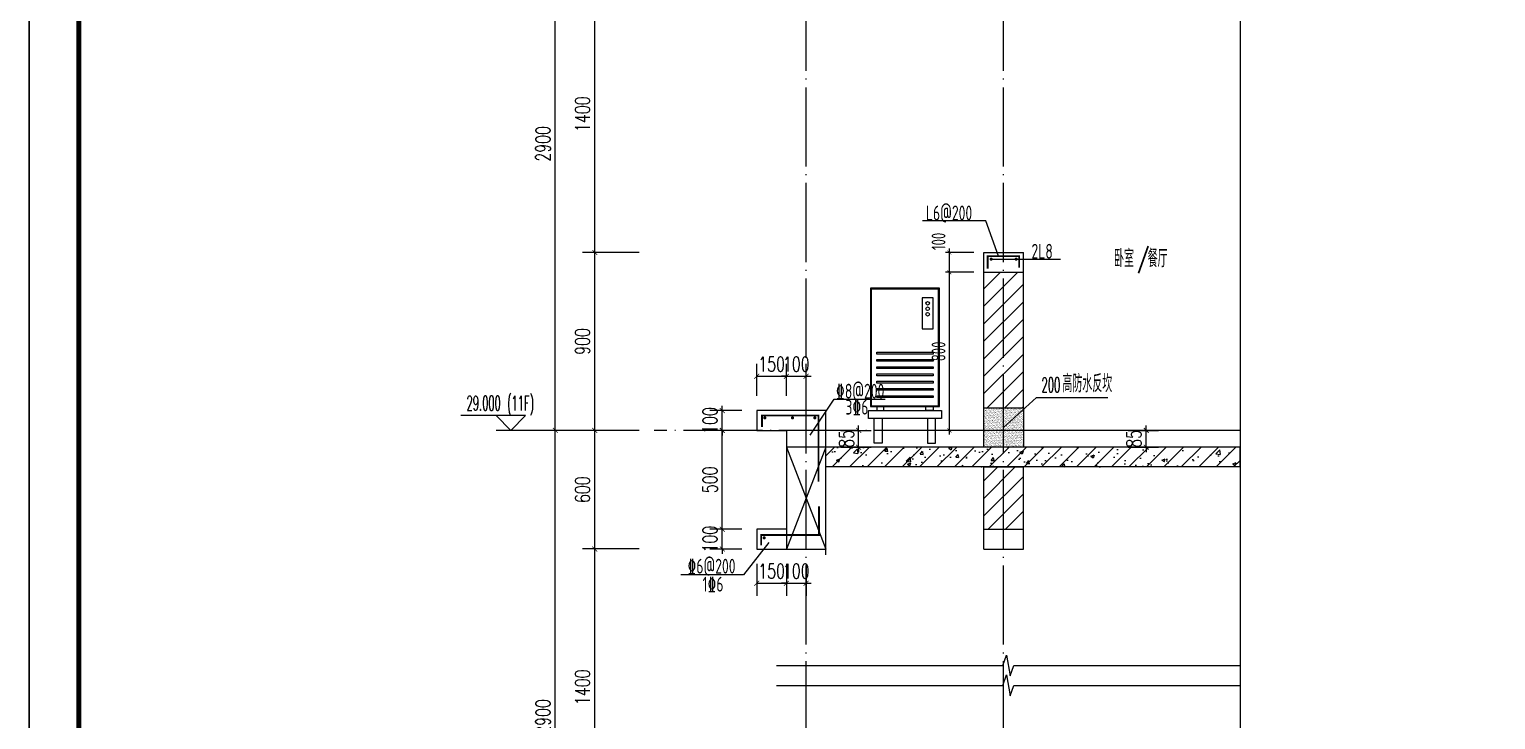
# Model space of a CAD drawing. Extents: x -461650 to 361314, y 245336 to 769729.
# Drawn here: x 299954 to 307379, y 670259 to 673752 of the extents above; entities that cross this region are included whole.
import ezdxf

# ---------------------------------------------------------------- set-up
doc = ezdxf.new("R2010")
doc.units = 0
doc.header["$LTSCALE"] = 1000
doc.linetypes.add('DOTE', pattern=[2.42, 2, -0.2, 0.02, -0.2])
doc.layers.get('0').update_dxf_attribs({"linetype": 'CONTINUOUS'})
doc.layers.get('DEFPOINTS').update_dxf_attribs({"linetype": 'CONTINUOUS'})
for name, color, linetype in [('DIM', 2, 'CONTINUOUS'), ('DIM_ELEV', 3, 'CONTINUOUS'), ('DIM_IDEN', 67, 'CONTINUOUS'), ('DIM_SYMB', 3, 'CONTINUOUS'), ('PUB_DIM', 3, 'CONTINUOUS'), ('PUB_TEXT', 2, 'CONTINUOUS'), ('REIN', 6, 'CONTINUOUS'), ('S-大样-砼线', 7, 'CONTINUOUS'), ('S-引出线', 40, 'CONTINUOUS'), ('TEXT', 2, 'CONTINUOUS'), ('WALL', 5, 'CONTINUOUS'), ('yichutu', 7, 'CONTINUOUS'), ('看线', 251, 'CONTINUOUS'), ('空调外机', 8, 'CONTINUOUS'), ('立面-看线', 251, 'CONTINUOUS')]:
    doc.layers.add(name, color=color, linetype=linetype)
for name, color, linetype, lineweight in [('DOTE', 19, 'DOTE', 9), ('PUB_HATCH', 8, 'CONTINUOUS', 9), ('内粉刷', 37, 'CONTINUOUS', 9), ('图框', 9, 'CONTINUOUS', 18), ('平面-空调室外机', 143, 'CONTINUOUS', 9)]:
    doc.layers.add(name, color=color, linetype=linetype, lineweight=lineweight)
doc.styles.add('_TCH_DIM', font='SIMPLEX.shx', dxfattribs={"width": 0.7, "bigfont": 'GBCBIG.shx'})
doc.styles.add('_TCH_DIM_T3', font='SIMPLEX', dxfattribs={"width": 0.705882, "bigfont": 'GBCBIG'})
doc.styles.add('DIM_FONT_T3', font='SIMPLEX', dxfattribs={"width": 0.705882, "bigfont": 'GBCBIG'})
doc.styles.add('TSSD_DIMENSION', font='Tssdeng.shx', dxfattribs={"width": 0.7, "bigfont": 'tssdchn.shx'})
doc.styles.add('TSSD_REIN', font='tssdeng.shx', dxfattribs={"width": 0.7, "height": 300, "bigfont": 'tssdchn.shx'})
doc.styles.add('w', font='tssdeng.shx', dxfattribs={"width": 0.8, "bigfont": 'tssdchn.shx'})
doc.dimstyles.new('_TCH_ARCH&&25', dxfattribs={"dimtxt": 74.375, "dimasz": 25, "dimexe": 62.5, "dimexo": 75, "dimgap": 25, "dimtad": 1, "dimdec": 0, "dimzin": 0, "dimdsep": 46, "dimtxsty": '_TCH_DIM_T3', "dimblk": 'ARCHTICK', "dimcen": 0.09, "dimclrt": 7, "dimazin": 0, "dimtfac": 1, "dimtdec": 0, "dimtix": 1, "dimtmove": 2, "dimatfit": 3, "dimldrblk": 'ARCHTICK', "dimfxl": 0, "dimtolj": 1, "dimtzin": 0, "dimarcsym": 0})
doc.dimstyles.new('TSSD_20_20', dxfattribs={"dimtxt": 60, "dimasz": 20, "dimexe": 20, "dimexo": 50, "dimgap": 20, "dimtad": 1, "dimdec": 0, "dimzin": 0, "dimdsep": 46, "dimtxsty": 'TSSD_DIMENSION', "dimblk": 'ARCHTICK', "dimblk1": 'ARCHTICK', "dimblk2": 'ARCHTICK', "dimcen": 0, "dimdle": 20, "dimclrt": 7, "dimadec": 0, "dimazin": 0, "dimtfac": 1, "dimtdec": 0, "dimtix": 1, "dimtmove": 2, "dimatfit": 3, "dimfxl": 0, "dimtolj": 1, "dimtzin": 0, "dimarcsym": 0})
pattern_1 = [(45, (0, 44.88), (-44.1941915, 44.1941915), [])]

# ---------------------------------------------------------------- blocks, each defined once
blk = doc.blocks.new('GFDDDDRG')
at = {"layer": '图框'}
blk.add_lwpolyline([(923310, -107437), (923310, -159999), (893610, -159999), (893610, -107437)], close=True, dxfattribs=at)
blk.add_lwpolyline([(923310, -107437), (923310, -159999), (893610, -159999), (893610, -107437)], close=True, dxfattribs=at)
at = {"layer": '图框', "const_width": 50}
blk.add_lwpolyline([(894110, -159499), (922810, -159499), (922810, -108687), (894110, -108687)], close=True, dxfattribs=at)
blk = doc.blocks.new('yct-1051-594-26275-14850-25-1002.0')
at = {"layer": 'yichutu', "color": 7}
blk.add_lwpolyline([(0, 0), (0, 14850), (26275, 14850), (26275, 0)], close=True, dxfattribs=at)
blk = doc.blocks.new('kongtiao')
for p, q in [((-338.7, 49), (-338.7, -550.8)), ((11, 49), (-338.7, 49)), ((-334.1, 44.4), (-334.1, -546.2)), ((6.4, 44.4), (-334.1, 44.4)), ((6.4, -546.2), (6.4, 44.4)), ((11, -550.8), (11, 49)), ((-76.2, -0.5), (-76.2, -156.5)), ((-21.1, -0.5), (-76.2, -0.5)), ((-21.1, -156.5), (-21.1, -0.5)), ((-76.2, -156.5), (-21.1, -156.5)), ((-338.7, -550.8), (11, -550.8)), ((-334.1, -546.2), (6.4, -546.2)), ((-306.6, -550.8), (-306.6, -571.2)), ((-306.6, -571.2), (-269.8, -571.2)), ((-269.8, -571.2), (-269.8, -550.8)), ((-57.9, -571.2), (-57.9, -550.8)), ((-21.1, -571.2), (-57.9, -571.2)), ((-21.1, -550.8), (-21.1, -571.2))]:
    blk.add_line(p, q)
for points in [[(-306.6, -275.4), (-21.1, -275.4), (-21.1, -284.6), (-306.6, -284.6)], [(-306.6, -312.1), (-21.1, -312.1), (-21.1, -321.3), (-306.6, -321.3)], [(-306.6, -348.8), (-21.1, -348.8), (-21.1, -358), (-306.6, -358)], [(-306.6, -385.6), (-21.1, -385.6), (-21.1, -394.7), (-306.6, -394.7)], [(-306.6, -422.3), (-21.1, -422.3), (-21.1, -431.5), (-306.6, -431.5)], [(-306.6, -459), (-21.1, -459), (-21.1, -468.2), (-306.6, -468.2)], [(-306.6, -495.7), (-21.1, -495.7), (-21.1, -504.9), (-306.6, -504.9)]]:
    blk.add_lwpolyline(points, close=True)
for centre in [(-48.7, -28), (-48.7, -55.6), (-48.7, -83.1)]:
    blk.add_circle(centre, 9.18)
blk = doc.blocks.new('_ArchTick')
at = {"color": 0, "linetype": 'ByBlock', "const_width": 0.15}
blk.add_lwpolyline([(-0.5, -0.5), (0.5, 0.5)], dxfattribs=at)
blk = doc.blocks.new('*D387')
at = {"layer": 'DEFPOINTS', "color": 0}
for p in [(926373.2, -117186.1), (926547.8, -117186.1), (926547.8, -117286.1)]:
    blk.add_point(p, dxfattribs=at)
at = {"layer": 'PUB_DIM', "color": 0, "lineweight": -2}
for p, q in [((926373.2, -117186.1), (926373.2, -117161.1)), ((926472.8, -117186.1), (926310.7, -117186.1)), ((926373.2, -117286.1), (926373.2, -117186.1)), ((926472.8, -117286.1), (926310.7, -117286.1)), ((926373.2, -117286.1), (926373.2, -117311.1))]:
    blk.add_line(p, q, dxfattribs=at)
at = {"layer": 'PUB_DIM', "color": 0, "lineweight": -2, "xscale": 25, "yscale": 25, "zscale": 25}
for p, rotation in [((926373.2, -117186.1), 270), ((926373.2, -117286.1), 90)]:
    blk.add_blockref('_ArchTick', p, dxfattribs=dict(at, rotation=rotation))
at = {"layer": 'PUB_DIM', "color": 7, "insert": (926311, -117236.1), "char_height": 74.38, "attachment_point": 5, "rotation": 90, "style": '_TCH_DIM_T3'}
blk.add_mtext('\\A1;100', dxfattribs=at)
blk = doc.blocks.new('*D388')
at = {"layer": 'DEFPOINTS', "color": 0}
for p in [(926373.2, -117286.1), (926547.8, -117286.1), (926547.8, -117786.1)]:
    blk.add_point(p, dxfattribs=at)
at = {"layer": 'PUB_DIM', "color": 0, "lineweight": -2}
for p, q in [((926472.8, -117286.1), (926310.7, -117286.1)), ((926373.2, -117786.1), (926373.2, -117286.1)), ((926472.8, -117786.1), (926310.7, -117786.1))]:
    blk.add_line(p, q, dxfattribs=at)
at = {"layer": 'PUB_DIM', "color": 0, "lineweight": -2, "xscale": 25, "yscale": 25, "zscale": 25}
for p, rotation in [((926373.2, -117286.1), 90), ((926373.2, -117786.1), 270)]:
    blk.add_blockref('_ArchTick', p, dxfattribs=dict(at, rotation=rotation))
at = {"layer": 'PUB_DIM', "color": 7, "insert": (926311, -117536.1), "char_height": 74.38, "attachment_point": 5, "rotation": 90, "style": '_TCH_DIM_T3'}
blk.add_mtext('\\A1;500', dxfattribs=at)
blk = doc.blocks.new('*D389')
at = {"layer": 'DEFPOINTS', "color": 0}
for p in [(926373.2, -117786.1), (926547.8, -117786.1), (926547.8, -117886.1)]:
    blk.add_point(p, dxfattribs=at)
at = {"layer": 'PUB_DIM', "color": 0, "lineweight": -2}
for p, q in [((926472.8, -117786.1), (926310.7, -117786.1)), ((926373.2, -117786.1), (926373.2, -117761.1)), ((926373.2, -117886.1), (926373.2, -117786.1)), ((926472.8, -117886.1), (926310.7, -117886.1)), ((926373.2, -117886.1), (926373.2, -117911.1))]:
    blk.add_line(p, q, dxfattribs=at)
at = {"layer": 'PUB_DIM', "color": 0, "lineweight": -2, "xscale": 25, "yscale": 25, "zscale": 25}
for p, rotation in [((926373.2, -117786.1), 270), ((926373.2, -117886.1), 90)]:
    blk.add_blockref('_ArchTick', p, dxfattribs=dict(at, rotation=rotation))
at = {"layer": 'PUB_DIM', "color": 7, "insert": (926311, -117836.1), "char_height": 74.38, "attachment_point": 5, "rotation": 90, "style": '_TCH_DIM_T3'}
blk.add_mtext('\\A1;100', dxfattribs=at)
blk = doc.blocks.new('*D390')
at = {"layer": 'DEFPOINTS', "color": 0}
for p in [(926547.8, -117886.1), (926697.8, -117886.1), (926697.8, -118059.8)]:
    blk.add_point(p, dxfattribs=at)
at = {"layer": 'PUB_DIM', "color": 0, "lineweight": -2}
for p, q in [((926547.8, -117961.1), (926547.8, -118122.3)), ((926697.8, -117961.1), (926697.8, -118122.3)), ((926547.8, -118059.8), (926697.8, -118059.8))]:
    blk.add_line(p, q, dxfattribs=at)
at = {"layer": 'PUB_DIM', "color": 0, "lineweight": -2, "xscale": 25, "yscale": 25, "zscale": 25, "rotation": 180}
blk.add_blockref('_ArchTick', (926547.8, -118059.8), dxfattribs=at)
at = {"layer": 'PUB_DIM', "color": 0, "lineweight": -2, "xscale": 25, "yscale": 25, "zscale": 25}
blk.add_blockref('_ArchTick', (926697.8, -118059.8), dxfattribs=at)
at = {"layer": 'PUB_DIM', "color": 7, "insert": (926622.8, -117997.6), "char_height": 74.38, "attachment_point": 5, "style": '_TCH_DIM_T3'}
blk.add_mtext('\\A1;150', dxfattribs=at)
blk = doc.blocks.new('*D391')
at = {"layer": 'DEFPOINTS', "color": 0}
for p in [(926697.8, -117886.1), (926797.8, -117886.1), (926797.8, -118059.8)]:
    blk.add_point(p, dxfattribs=at)
at = {"layer": 'PUB_DIM', "color": 0, "lineweight": -2}
for p, q in [((926697.8, -117961.1), (926697.8, -118122.3)), ((926797.8, -117961.1), (926797.8, -118122.3)), ((926697.8, -118059.8), (926672.8, -118059.8)), ((926697.8, -118059.8), (926797.8, -118059.8)), ((926797.8, -118059.8), (926822.8, -118059.8))]:
    blk.add_line(p, q, dxfattribs=at)
at = {"layer": 'PUB_DIM', "color": 0, "lineweight": -2, "xscale": 25, "yscale": 25, "zscale": 25}
blk.add_blockref('_ArchTick', (926697.8, -118059.8), dxfattribs=at)
at = {"layer": 'PUB_DIM', "color": 0, "lineweight": -2, "xscale": 25, "yscale": 25, "zscale": 25, "rotation": 180}
blk.add_blockref('_ArchTick', (926797.8, -118059.8), dxfattribs=at)
at = {"layer": 'PUB_DIM', "color": 7, "insert": (926747.8, -117997.6), "char_height": 74.38, "attachment_point": 5, "style": '_TCH_DIM_T3'}
blk.add_mtext('\\A1;100', dxfattribs=at)
blk = doc.blocks.new('*D392')
at = {"layer": 'DEFPOINTS', "color": 0}
for p in [(928354.1, -117286.1), (928520.1, -117286.1), (928354.1, -117371.1)]:
    blk.add_point(p, dxfattribs=at)
at = {"layer": 'PUB_DIM', "color": 0, "lineweight": -2}
for p, q in [((928429.1, -117286.1), (928582.6, -117286.1)), ((928520.1, -117286.1), (928520.1, -117261.1)), ((928520.1, -117371.1), (928520.1, -117286.1)), ((928429.1, -117371.1), (928582.6, -117371.1)), ((928520.1, -117371.1), (928520.1, -117396.1))]:
    blk.add_line(p, q, dxfattribs=at)
at = {"layer": 'PUB_DIM', "color": 0, "lineweight": -2, "xscale": 25, "yscale": 25, "zscale": 25}
for p, rotation in [((928520.1, -117286.1), 270), ((928520.1, -117371.1), 90)]:
    blk.add_blockref('_ArchTick', p, dxfattribs=dict(at, rotation=rotation))
at = {"layer": 'PUB_DIM', "color": 7, "insert": (928457.9, -117328.6), "char_height": 74.38, "attachment_point": 5, "rotation": 90, "style": '_TCH_DIM_T3'}
blk.add_mtext('\\A1;85', dxfattribs=at)
blk = doc.blocks.new('*D393')
at = {"layer": 'DEFPOINTS', "color": 0}
for p in [(926697.8, -117012.4), (926547.8, -117186.1), (926697.8, -117186.1)]:
    blk.add_point(p, dxfattribs=at)
at = {"layer": 'PUB_DIM', "color": 0, "lineweight": -2}
for p, q in [((926547.8, -117111.1), (926547.8, -116949.9)), ((926547.8, -117012.4), (926697.8, -117012.4)), ((926697.8, -117111.1), (926697.8, -116949.9))]:
    blk.add_line(p, q, dxfattribs=at)
at = {"layer": 'PUB_DIM', "color": 0, "lineweight": -2, "xscale": 25, "yscale": 25, "zscale": 25, "rotation": 180}
blk.add_blockref('_ArchTick', (926547.8, -117012.4), dxfattribs=at)
at = {"layer": 'PUB_DIM', "color": 0, "lineweight": -2, "xscale": 25, "yscale": 25, "zscale": 25}
blk.add_blockref('_ArchTick', (926697.8, -117012.4), dxfattribs=at)
at = {"layer": 'PUB_DIM', "color": 7, "insert": (926622.8, -116950.2), "char_height": 74.38, "attachment_point": 5, "style": '_TCH_DIM_T3'}
blk.add_mtext('\\A1;150', dxfattribs=at)
blk = doc.blocks.new('*D394')
at = {"layer": 'DEFPOINTS', "color": 0}
for p in [(926797.8, -117012.4), (926697.8, -117186.1), (926797.8, -117186.1)]:
    blk.add_point(p, dxfattribs=at)
at = {"layer": 'PUB_DIM', "color": 0, "lineweight": -2}
for p, q in [((926697.8, -117012.4), (926672.8, -117012.4)), ((926697.8, -117111.1), (926697.8, -116949.9)), ((926697.8, -117012.4), (926797.8, -117012.4)), ((926797.8, -117111.1), (926797.8, -116949.9)), ((926797.8, -117012.4), (926822.8, -117012.4))]:
    blk.add_line(p, q, dxfattribs=at)
at = {"layer": 'PUB_DIM', "color": 0, "lineweight": -2, "xscale": 25, "yscale": 25, "zscale": 25}
blk.add_blockref('_ArchTick', (926697.8, -117012.4), dxfattribs=at)
at = {"layer": 'PUB_DIM', "color": 0, "lineweight": -2, "xscale": 25, "yscale": 25, "zscale": 25, "rotation": 180}
blk.add_blockref('_ArchTick', (926797.8, -117012.4), dxfattribs=at)
at = {"layer": 'PUB_DIM', "color": 7, "insert": (926747.8, -116950.2), "char_height": 74.38, "attachment_point": 5, "style": '_TCH_DIM_T3'}
blk.add_mtext('\\A1;100', dxfattribs=at)
blk = doc.blocks.new('*D395')
at = {"layer": 'DEFPOINTS', "color": 0}
for p in [(926897.8, -117286.1), (927063.8, -117286.1), (926897.8, -117371.1)]:
    blk.add_point(p, dxfattribs=at)
at = {"layer": 'PUB_DIM', "color": 0, "lineweight": -2}
for p, q in [((926972.8, -117286.1), (927126.3, -117286.1)), ((927063.8, -117286.1), (927063.8, -117261.1)), ((927063.8, -117371.1), (927063.8, -117286.1)), ((926972.8, -117371.1), (927126.3, -117371.1)), ((927063.8, -117371.1), (927063.8, -117396.1))]:
    blk.add_line(p, q, dxfattribs=at)
at = {"layer": 'PUB_DIM', "color": 0, "lineweight": -2, "xscale": 25, "yscale": 25, "zscale": 25}
for p, rotation in [((927063.8, -117286.1), 270), ((927063.8, -117371.1), 90)]:
    blk.add_blockref('_ArchTick', p, dxfattribs=dict(at, rotation=rotation))
at = {"layer": 'PUB_DIM', "color": 7, "insert": (927001.6, -117328.6), "char_height": 74.38, "attachment_point": 5, "rotation": 90, "style": '_TCH_DIM_T3'}
blk.add_mtext('\\A1;85', dxfattribs=at)
blk = doc.blocks.new('*D753')
at = {"layer": 'DEFPOINTS', "color": 0}
for p in [(302817.1, 671123), (303117.1, 671123), (303117.1, 669723)]:
    blk.add_point(p, dxfattribs=at)
at = {"layer": 'PUB_DIM', "color": 0, "lineweight": -2}
for p, q in [((303042.1, 671123), (302754.6, 671123)), ((302817.1, 669723), (302817.1, 671123)), ((303042.1, 669723), (302754.6, 669723))]:
    blk.add_line(p, q, dxfattribs=at)
at = {"layer": 'PUB_DIM', "color": 0, "lineweight": -2, "xscale": 25, "yscale": 25, "zscale": 25}
for p, rotation in [((302817.1, 671123), 90), ((302817.1, 669723), 270)]:
    blk.add_blockref('_ArchTick', p, dxfattribs=dict(at, rotation=rotation))
at = {"layer": 'PUB_DIM', "color": 7, "insert": (302754.9, 670423), "char_height": 74.38, "attachment_point": 5, "rotation": 90, "style": '_TCH_DIM_T3'}
blk.add_mtext('\\A1;1400', dxfattribs=at)
blk = doc.blocks.new('*D754')
at = {"layer": 'DEFPOINTS', "color": 0}
for p in [(302817.1, 671723), (303117.1, 671723), (303117.1, 671123)]:
    blk.add_point(p, dxfattribs=at)
at = {"layer": 'PUB_DIM', "color": 0, "lineweight": -2}
for p, q in [((303042.1, 671723), (302754.6, 671723)), ((302817.1, 671123), (302817.1, 671723)), ((303042.1, 671123), (302754.6, 671123))]:
    blk.add_line(p, q, dxfattribs=at)
at = {"layer": 'PUB_DIM', "color": 0, "lineweight": -2, "xscale": 25, "yscale": 25, "zscale": 25}
for p, rotation in [((302817.1, 671723), 90), ((302817.1, 671123), 270)]:
    blk.add_blockref('_ArchTick', p, dxfattribs=dict(at, rotation=rotation))
at = {"layer": 'PUB_DIM', "color": 7, "insert": (302754.9, 671423), "char_height": 74.38, "attachment_point": 5, "rotation": 90, "style": '_TCH_DIM_T3'}
blk.add_mtext('\\A1;600', dxfattribs=at)
blk = doc.blocks.new('*D755')
at = {"layer": 'DEFPOINTS', "color": 0}
for p in [(302817.1, 672623), (303117.1, 672623), (303117.1, 671723)]:
    blk.add_point(p, dxfattribs=at)
at = {"layer": 'PUB_DIM', "color": 0, "lineweight": -2}
for p, q in [((303042.1, 672623), (302754.6, 672623)), ((302817.1, 671723), (302817.1, 672623)), ((303042.1, 671723), (302754.6, 671723))]:
    blk.add_line(p, q, dxfattribs=at)
at = {"layer": 'PUB_DIM', "color": 0, "lineweight": -2, "xscale": 25, "yscale": 25, "zscale": 25}
for p, rotation in [((302817.1, 672623), 90), ((302817.1, 671723), 270)]:
    blk.add_blockref('_ArchTick', p, dxfattribs=dict(at, rotation=rotation))
at = {"layer": 'PUB_DIM', "color": 7, "insert": (302754.9, 672173), "char_height": 74.38, "attachment_point": 5, "rotation": 90, "style": '_TCH_DIM_T3'}
blk.add_mtext('\\A1;900', dxfattribs=at)
blk = doc.blocks.new('*D756')
at = {"layer": 'DEFPOINTS', "color": 0}
for p in [(302817.1, 674023), (303117.1, 674023), (303117.1, 672623)]:
    blk.add_point(p, dxfattribs=at)
at = {"layer": 'PUB_DIM', "color": 0, "lineweight": -2}
for p, q in [((303042.1, 674023), (302754.6, 674023)), ((302817.1, 672623), (302817.1, 674023)), ((303042.1, 672623), (302754.6, 672623))]:
    blk.add_line(p, q, dxfattribs=at)
at = {"layer": 'PUB_DIM', "color": 0, "lineweight": -2, "xscale": 25, "yscale": 25, "zscale": 25}
for p, rotation in [((302817.1, 674023), 90), ((302817.1, 672623), 270)]:
    blk.add_blockref('_ArchTick', p, dxfattribs=dict(at, rotation=rotation))
at = {"layer": 'PUB_DIM', "color": 7, "insert": (302754.9, 673323), "char_height": 74.38, "attachment_point": 5, "rotation": 90, "style": '_TCH_DIM_T3'}
blk.add_mtext('\\A1;1400', dxfattribs=at)
blk = doc.blocks.new('*D763')
at = {"layer": 'DEFPOINTS', "color": 0}
for p in [(302617.1, 671723), (303117.1, 671723), (303117.1, 668823)]:
    blk.add_point(p, dxfattribs=at)
at = {"layer": 'PUB_DIM', "color": 0, "lineweight": -2}
for p, q in [((303042.1, 671723), (302554.6, 671723)), ((302617.1, 668823), (302617.1, 671723)), ((303042.1, 668823), (302554.6, 668823))]:
    blk.add_line(p, q, dxfattribs=at)
at = {"layer": 'PUB_DIM', "color": 0, "lineweight": -2, "xscale": 25, "yscale": 25, "zscale": 25}
for p, rotation in [((302617.1, 671723), 90), ((302617.1, 668823), 270)]:
    blk.add_blockref('_ArchTick', p, dxfattribs=dict(at, rotation=rotation))
at = {"layer": 'PUB_DIM', "color": 7, "insert": (302554.9, 670273), "char_height": 74.38, "attachment_point": 5, "rotation": 90, "style": '_TCH_DIM_T3'}
blk.add_mtext('\\A1;2900', dxfattribs=at)
blk = doc.blocks.new('*D764')
at = {"layer": 'DEFPOINTS', "color": 0}
for p in [(302617.1, 674623), (303117.1, 674623), (303117.1, 671723)]:
    blk.add_point(p, dxfattribs=at)
at = {"layer": 'PUB_DIM', "color": 0, "lineweight": -2}
for p, q in [((303042.1, 674623), (302554.6, 674623)), ((302617.1, 671723), (302617.1, 674623)), ((303042.1, 671723), (302554.6, 671723))]:
    blk.add_line(p, q, dxfattribs=at)
at = {"layer": 'PUB_DIM', "color": 0, "lineweight": -2, "xscale": 25, "yscale": 25, "zscale": 25}
for p, rotation in [((302617.1, 674623), 90), ((302617.1, 671723), 270)]:
    blk.add_blockref('_ArchTick', p, dxfattribs=dict(at, rotation=rotation))
at = {"layer": 'PUB_DIM', "color": 7, "insert": (302554.9, 673173), "char_height": 74.38, "attachment_point": 5, "rotation": 90, "style": '_TCH_DIM_T3'}
blk.add_mtext('\\A1;2900', dxfattribs=at)
blk = doc.blocks.new('20210809.02282059')
at = {"layer": 'REIN', "const_width": 9}
blk.add_lwpolyline([(87484.2, 66580.9), (87484.2, 66644.7), (87644.1, 66644.7), (87644.1, 66586.8)], dxfattribs=at)
at = {"layer": 'REIN', "const_width": 8}
for points in [[(87497.7, 66629.7, 1), (87505.7, 66629.7, 1)], [(87625.1, 66629.7, 1), (87633.1, 66629.7, 1)]]:
    blk.add_lwpolyline(points, format="xyb", close=True, dxfattribs=at)
at = {"layer": 'S-引出线'}
for p, q in [((87474.6, 66823.8), (87154.5, 66823.8)), ((87538.8, 66644.7), (87474.6, 66823.8)), ((87501.7, 66629.7), (87853.3, 66629.7))]:
    blk.add_line(p, q, dxfattribs=at)
at = {"layer": 'TEXT', "style": 'w', "width": 0.7}
for s, p in [('L6@200', (87171.5, 66825.9)), ('2L8', (87706.2, 66632.1))]:
    blk.add_text(s, height=75, rotation=0, dxfattribs=at).set_placement(p)
blk = doc.blocks.new('A$C124E38C7')
at = {"layer": 'REIN'}
for points in [[(411.3, 827.6, 9, 9, 0), (411.3, 885.8, 9, 9, 0), (697.1, 885.8, 9, 9, 0), (697.1, 551.1, 9, 9, 0)], [(407.7, 227.9, 9, 9, 0), (407.7, 280.9, 9, 9, 0), (700.1, 280.9, 9, 9, 0), (700.1, 425.3, 9, 9, 0)]]:
    blk.add_lwpolyline(points, format="xyseb", dxfattribs=at)
at = {"layer": 'REIN', "const_width": 8}
for points in [[(421.8, 873.5, 1), (429.8, 873.5, 1)], [(562.3, 873.5, 1), (570.3, 873.5, 1)], [(674.9, 873.5, 1), (682.9, 873.5, 1)], [(418.3, 266.1, 1), (426.3, 266.1, 1)]]:
    blk.add_lwpolyline(points, format="xyb", close=True, dxfattribs=at)
at = {"layer": 'S-大样-砼线'}
for p, q in [((534.9, 724.9), (734.9, 209.8)), ((734.9, 724.9), (534.9, 209.8))]:
    blk.add_line(p, q, dxfattribs=at)
blk.add_lwpolyline([(734.9, 724.9), (534.9, 724.9), (534.9, 209.8), (734.9, 209.8)], close=True, dxfattribs=at)
at = {"layer": 'S-引出线'}
for points in [[(655.5, 786.1), (777.7, 968.3), (1034.7, 968.3)], [(445.3, 242.7), (318.6, 79.6), (0, 79.6)]]:
    blk.add_lwpolyline(points, dxfattribs=at)
at = {"layer": 'TEXT', "style": 'TSSD_REIN', "width": 0.7}
for s, p in [('%%1328@200', (785.9, 970.9)), ('3%%1326', (833.8, 890.1)), ('%%1326@200', (33.9, 85.5)), ('1%%1326', (110.1, -5.8))]:
    blk.add_text(s, height=75, rotation=0, dxfattribs=at).set_placement(p)
blk = doc.blocks.new('*D2017')
at = {"layer": 'DEFPOINTS', "color": 0}
for p in [(304612.7, 672623), (304787.3, 672623), (304787.3, 672523)]:
    blk.add_point(p, dxfattribs=at)
at = {"layer": 'DIM', "color": 0, "lineweight": -2}
for p, q in [((304612.7, 672503), (304612.7, 672643)), ((304737.3, 672623), (304592.7, 672623)), ((304737.3, 672523), (304592.7, 672523))]:
    blk.add_line(p, q, dxfattribs=at)
at = {"layer": 'DIM', "color": 0, "lineweight": -2, "xscale": 20, "yscale": 20, "zscale": 20}
for p, rotation in [((304612.7, 672623), 90), ((304612.7, 672523), 270)]:
    blk.add_blockref('_ArchTick', p, dxfattribs=dict(at, rotation=rotation))
at = {"layer": 'DIM', "color": 7, "insert": (304557.7, 672679.4), "char_height": 70, "attachment_point": 5, "rotation": 90, "style": 'TSSD_DIMENSION'}
blk.add_mtext('\\A1;100', dxfattribs=at)
blk = doc.blocks.new('*D2038')
at = {"layer": 'DEFPOINTS', "color": 0}
for p in [(304612.7, 672523), (304787.3, 672523), (304787.3, 671723)]:
    blk.add_point(p, dxfattribs=at)
at = {"layer": 'DIM', "color": 0, "lineweight": -2}
for p, q in [((304737.3, 672523), (304592.7, 672523)), ((304612.7, 671703), (304612.7, 672543)), ((304737.3, 671723), (304592.7, 671723))]:
    blk.add_line(p, q, dxfattribs=at)
at = {"layer": 'DIM', "color": 0, "lineweight": -2, "xscale": 20, "yscale": 20, "zscale": 20}
for p, rotation in [((304612.7, 672523), 90), ((304612.7, 671723), 270)]:
    blk.add_blockref('_ArchTick', p, dxfattribs=dict(at, rotation=rotation))
at = {"layer": 'DIM', "color": 7, "insert": (304557.7, 672123), "char_height": 70, "attachment_point": 5, "rotation": 90, "style": 'TSSD_DIMENSION'}
blk.add_mtext('\\A1;800', dxfattribs=at)
blk = doc.blocks.new('GHFHFHFCSDC')
at = {"layer": 'PUB_HATCH'}
h = blk.add_hatch(dxfattribs=at)
h.set_pattern_fill('普通砖', color=256, scale=25, style=0)
h.set_pattern_definition(pattern_1)
h.paths.add_polyline_path([(927897.8, -117171.1), (927897.8, -116486.1), (927697.8, -116486.1), (927697.8, -117171.1)])
h = blk.add_hatch(dxfattribs=at)
h.set_pattern_fill('钢筋混凝土', color=256, scale=25, style=0)
h.set_pattern_definition([(45, (0, 0), (-44.194174, 44.194174), []), (50, (0, 0), (179.315046, -15.688034), [18.75, -206.25]), (355, (0, 0), (-34.687833, 188.048033), [15, -165]), (100.4514, (14.94, -1.3), (144.627345, 172.359886), [15.935047, -175.285528]), (46.1842, (0, 50), (266.81026, -41.379754), [28.125, -309.375]), (96.6356, (22.23, 46.55), (233.66568, 243.52947), [23.90257, -262.92825]), (351.1842, (0, 50), (233.66549, 243.52965), [22.5, -247.5]), (21, (25, 37.5), (149.226763, -100.654723), [18.75, -206.25]), (326, (25, 37.5), (60.828833, 181.28751), [15, -165]), (71.4514, (37.44, 29.11), (210.055657, 80.632624), [15.935047, -175.285528]), (37.5, (0, 0), (3.039964, 83.2234635), [0, -163, 0, -167.5, 0, -165.625]), (7.5, (0, 0), (65.767384, 98.602928), [0, -95.5, 0, -159.25, 0, -63.125]), (327.5, (-55.75, 0), (133.455609, -5.638718), [0, -62.5, 0, -195, 0, -258.75]), (317.5, (-80.75, 0), (145.796542, 25.026246), [0, -81.25, 0, -129.5, 0, -183.75])])
h.paths.add_polyline_path([(926897.8, -117371.1), (926897.8, -117471.1), (928996.3, -117471.1), (928996.3, -117371.1)])
h = blk.add_hatch(dxfattribs=at)
h.set_pattern_fill('普通砖', color=256, scale=25, style=0)
h.set_pattern_definition(pattern_1)
h.paths.add_polyline_path([(927697.8, -117786.1), (927897.8, -117786.1), (927897.8, -117471.1), (927697.8, -117471.1)])
at = {"layer": '立面-看线'}
h = blk.add_hatch(dxfattribs=at)
h.set_pattern_fill('碎沙', color=256, scale=4)
h.set_pattern_definition([(37.5, (126644.578, -502733.035), (-0.32000626, 9.78826475), [0, -7.7216, 0, -8.636, 0, -8.255]), (7.5, (126644.578, -502733.035), (8.99046566, 14.33650201), [0, -4.1656, 0, -6.9596, 0, -2.667]), (327.5, (126638.33, -502733.035), (15.819847405, 0.02874369), [0, -2.54, 0, -9.144, 0, -11.938]), (317.5, (126638.33, -502733.035), (15.27112905, 4.45858647), [0, -1.27, 0, -5.9944, 0, -6.858])])
h.paths.add_polyline_path([(927697.8, -117371.1), (927897.8, -117371.1), (927897.8, -117171.1), (927697.8, -117171.1)])
at = {"layer": 'DIM_IDEN'}
for p, q in [((927797.8, -117271.1), (927964.6, -117119.6)), ((927964.6, -117119.6), (928324.8, -117119.6))]:
    blk.add_line(p, q, dxfattribs=at)
at = {"layer": 'PUB_HATCH', "color": 215}
blk.add_line((926897.8, -117916.1), (926897.8, -117886.1), dxfattribs=at)
at = {"layer": 'WALL'}
for p, q in [((927697.8, -116486.1), (927697.8, -116386.1)), ((927697.8, -116386.1), (927897.8, -116386.1)), ((927897.8, -116486.1), (927897.8, -116386.1)), ((927697.8, -116486.1), (927897.8, -116486.1)), ((927697.8, -117171.1), (927697.8, -116486.1)), ((927897.8, -117171.1), (927897.8, -116486.1)), ((926897.8, -117186.1), (926547.8, -117186.1)), ((926547.8, -117186.1), (926547.8, -117286.1)), ((926897.8, -117371.1), (926897.8, -117186.1)), ((927697.8, -117171.1), (927897.8, -117171.1)), ((926547.8, -117286.1), (926697.8, -117286.1)), ((926697.8, -117286.1), (926697.8, -117786.1)), ((928996.3, -117371.1), (926897.8, -117371.1)), ((928996.3, -117471.1), (928996.3, -117371.1)), ((926897.8, -117886.1), (926897.8, -117471.1)), ((928996.3, -117471.1), (926897.8, -117471.1)), ((927697.8, -117786.1), (927697.8, -117471.1)), ((927697.8, -117471.1), (927897.8, -117471.1)), ((927897.8, -117786.1), (927897.8, -117471.1)), ((926697.8, -117786.1), (926547.8, -117786.1)), ((926547.8, -117786.1), (926547.8, -117886.1)), ((927697.8, -117886.1), (927697.8, -117786.1)), ((927697.8, -117786.1), (927897.8, -117786.1)), ((927897.8, -117886.1), (927897.8, -117786.1)), ((926547.8, -117886.1), (926897.8, -117886.1)), ((927697.8, -117886.1), (927897.8, -117886.1))]:
    blk.add_line(p, q, dxfattribs=at)
blk.add_lwpolyline([(927697.8, -117171.1), (927897.8, -117171.1), (927897.8, -117371.1), (927697.8, -117371.1)], close=True, dxfattribs=at)
at = {"layer": '看线', "color": 32}
blk.add_lwpolyline([(928996.3, -117286.1), (927917.8, -117286.1)], dxfattribs=at)
at = {"layer": '空调外机', "linetype": 'Continuous'}
blk.add_lwpolyline([(927482.8, -117226.1), (927112.8, -117226.1), (927112.8, -117186.1), (927482.8, -117186.1)], close=True, dxfattribs=at)
for points in [[(927182.8, -117226.1), (927182.8, -117351.1), (927142.8, -117351.1), (927142.8, -117226.1)], [(927412.8, -117226.1), (927412.8, -117351.1), (927452.8, -117351.1), (927452.8, -117226.1)]]:
    blk.add_lwpolyline(points, dxfattribs=at)
at = {"layer": '平面-空调室外机'}
blk.add_blockref('kongtiao', (927461.7, -116614.9), dxfattribs=at)
at = {"layer": 'PUB_TEXT', "style": 'DIM_FONT_T3'}
for s, height, width, p in [('卧室', 89.36, 0.705882, (928357, -116460.5)), ('/', 89.4, 0.705882, (928476.2, -116460.5)), ('餐厅', 89.36, 0.705882, (928527.2, -116460.5)), ('高防水反坎', 89.36, 0.705882, (928095.5, -117093.3)), ('200', 74.38, 0.49827, (927989.6, -117093.3))]:
    blk.add_text(s, height=height, dxfattribs=dict(at, width=width)).set_placement(p)
at = {"layer": 'PUB_DIM'}
dim = blk.add_aligned_dim(p1=(926547.8, -117186.1), p2=(926697.8, -117186.1), distance=173.7, text='150', dimstyle='_TCH_ARCH&&25', dxfattribs=at)
dim.commit()
dim.dimension.update_dxf_attribs({"geometry": '*D393', "text_midpoint": (926622.8, -116950.2)})
for p1, p2, distance, picture, middle in [((926697.8, -117186.1), (926797.8, -117186.1), 173.7, '*D394', (926747.8, -116950.2)), ((926547.8, -117286.1), (926547.8, -117186.1), 174.6, '*D387', (926311, -117236.1)), ((926547.8, -117786.1), (926547.8, -117286.1), 174.6, '*D388', (926311, -117536.1)), ((926897.8, -117371.1), (926897.8, -117286.1), -166, '*D395', (927001.6, -117328.6)), ((928354.1, -117371.1), (928354.1, -117286.1), -166, '*D392', (928457.9, -117328.6)), ((926547.8, -117886.1), (926547.8, -117786.1), 174.6, '*D389', (926311, -117836.1)), ((926547.8, -117886.1), (926697.8, -117886.1), -173.7, '*D390', (926622.8, -117997.6)), ((926697.8, -117886.1), (926797.8, -117886.1), -173.7, '*D391', (926747.8, -117997.6))]:
    dim = blk.add_aligned_dim(p1=p1, p2=p2, distance=distance, dimstyle='_TCH_ARCH&&25', dxfattribs=at)
    dim.commit()
    dim.dimension.update_dxf_attribs({"geometry": picture, "text_midpoint": middle})

msp = doc.modelspace()

# ---------------------------------------------------------------- linework, layer by layer
at = {"layer": 'DIM_ELEV'}
for p, q in [((302467.08, 671797.98), (302139.08, 671797.98)), ((302392.08, 671722.98), (302317.08, 671797.98)), ((302392.08, 671722.98), (302467.08, 671797.98)), ((302817.08, 671722.98), (302317.08, 671722.98))]:
    msp.add_line(p, q, dxfattribs=at)
at = {"layer": 'DIM_SYMB'}
msp.add_lwpolyline([(306085.8, 676102.98), (306085.8, 667441.11), (306138.3, 667422), (306033.3, 667403.48), (306085.8, 667384.86), (306085.8, 658722.98)], dxfattribs=at)
at = {"layer": 'DIM_SYMB', "color": 5}
for points in [[(303737.28, 670532.93), (304883.41, 670532.93), (304902.52, 670585.43), (304921.04, 670480.43), (304939.66, 670532.93), (306085.8, 670532.93)], [(303737.28, 670432.93), (304883.41, 670432.93), (304902.52, 670485.43), (304921.04, 670380.43), (304939.66, 670432.93), (306085.8, 670432.93)]]:
    msp.add_lwpolyline(points, dxfattribs=at)
at = {"layer": 'DOTE', "color": 1, "linetype": 'DOTE', "ltscale": 0.2}
for p, q in [((303887.28, 659022.98), (303887.28, 676702.98)), ((304887.28, 659022.98), (304887.28, 676702.98)), ((306085.8, 671722.98), (303117.08, 671722.98))]:
    msp.add_line(p, q, dxfattribs=at)

# ---------------------------------------------------------------- block references
at = {"xscale": 0.5, "yscale": 0.5, "zscale": 0.5}
msp.add_blockref('GFDDDDRG', (-146851.04, 734849.49), dxfattribs=at)
msp.add_blockref('GHFHFHFCSDC', (-622910.54, 789009.06))
at = {"layer": 'REIN'}
msp.add_blockref('20210809.02282059', (217322.09, 605959.88), dxfattribs=at)
at = {"layer": 'yichutu', "rotation": 270}
msp.add_blockref('yct-1051-594-26275-14850-25-1002.0', (299953.85, 681131.01), dxfattribs=at)
at = {"layer": '内粉刷'}
msp.add_blockref('A$C124E38C7', (303252.36, 670913.08), dxfattribs=at)

# ---------------------------------------------------------------- texts
at = {"layer": 'PUB_TEXT', "style": '_TCH_DIM', "width": 0.494118}
for s, p in [('29.000', (302167.98, 671824.23)), ('(11F)', (302373.38, 671823.01))]:
    msp.add_text(s, height=74.375, dxfattribs=at).set_placement(p)

# ---------------------------------------------------------------- dimensions: what is measured, and where the dimension line sits
at = {"layer": 'DIM'}
dim = msp.add_linear_dim(base=(304612.67, 672622.98), p1=(304787.28, 672522.98), p2=(304787.28, 672622.98), angle=90, dimstyle='TSSD_20_20', override={"dimtxt": 70}, dxfattribs=at)
dim.commit()
dim.dimension.update_dxf_attribs({"geometry": '*D2017', "text_midpoint": (304557.67, 672679.43), "dimtype": 161})
dim = msp.add_aligned_dim(p1=(304787.28, 671722.98), p2=(304787.28, 672522.98), distance=174.61, dimstyle='TSSD_20_20', override={"dimtxt": 70}, dxfattribs=at)
dim.commit()
dim.dimension.update_dxf_attribs({"geometry": '*D2038', "text_midpoint": (304557.67, 672122.98)})
at = {"layer": 'PUB_DIM'}
for p1, p2, distance, picture, middle in [((303117.08, 671722.98), (303117.08, 674622.98), 500, '*D764', (302554.89, 673172.98)), ((303117.08, 672622.98), (303117.08, 674022.97), 300, '*D756', (302754.89, 673322.98)), ((303117.08, 671722.98), (303117.08, 672622.98), 300, '*D755', (302754.89, 672172.98)), ((303117.08, 668822.98), (303117.08, 671722.98), 500, '*D763', (302554.89, 670272.98)), ((303117.08, 671122.98), (303117.08, 671722.98), 300, '*D754', (302754.89, 671422.98)), ((303117.08, 669722.98), (303117.08, 671122.98), 300, '*D753', (302754.89, 670422.98))]:
    dim = msp.add_aligned_dim(p1=p1, p2=p2, distance=distance, dimstyle='_TCH_ARCH&&25', dxfattribs=at)
    dim.commit()
    dim.dimension.update_dxf_attribs({"geometry": picture, "text_midpoint": middle})

doc.saveas('drawing.dxf')
